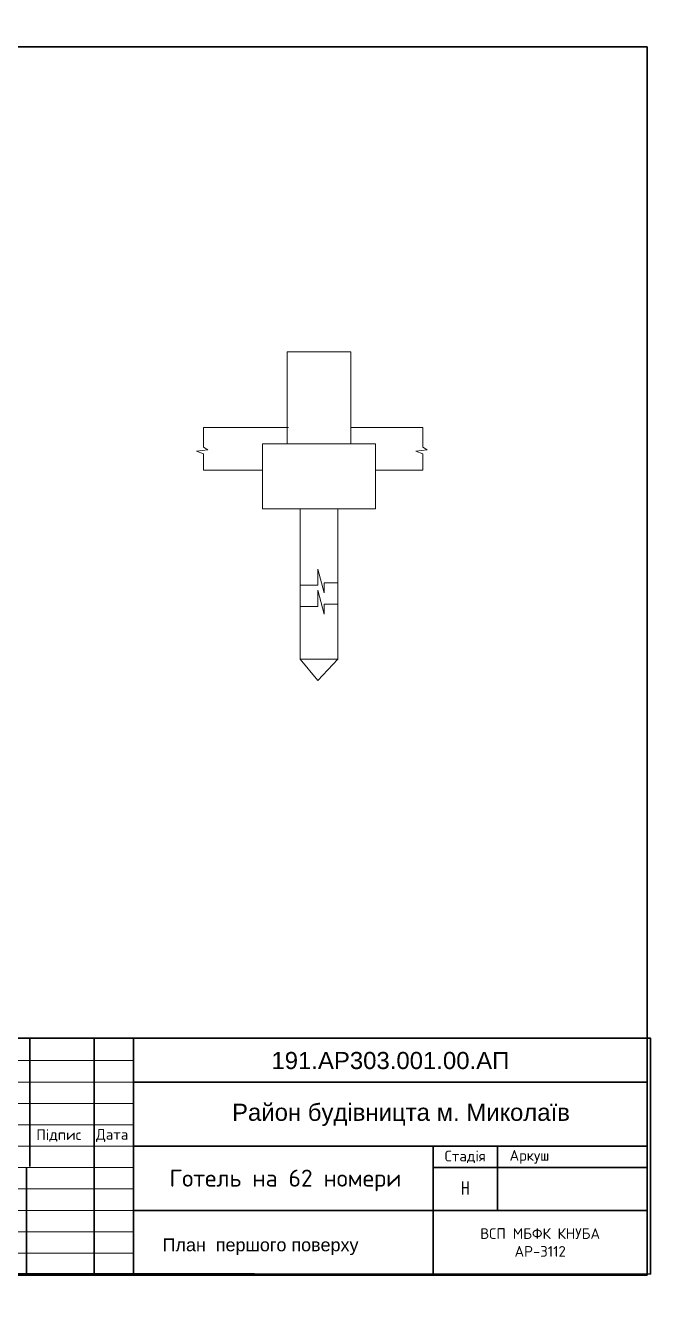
# Model space of a CAD drawing. Header units: millimetres. Extents: x -689206 to 4969298, y -1019800 to 703299.
# Drawn here: x 993201 to 1038240, y -402920 to -313889 of the extents above; entities that cross this region are included whole.
import ezdxf

# ---------------------------------------------------------------- set-up
doc = ezdxf.new("R2010")
doc.units = ezdxf.units.MM
doc.layers.add('внешняярамка', color=7, linetype='Continuous', lineweight=5, plot=False)
doc.layers.add('РАЗМЕРЫ', color=7, linetype='Continuous', lineweight=9)
doc.layers.add('Штамп', color=7, linetype='Continuous', lineweight=5)
doc.styles.get("Standard").update_dxf_attribs({"font": 'arial.ttf'})
doc.styles.add('Аннотативный', font='isocteur.ttf', dxfattribs={"width": 0.7, "height": 250})

msp = doc.modelspace()

# ---------------------------------------------------------------- linework, layer by layer
at = {"layer": 'внешняярамка', "lineweight": 5, "ltscale": 50, "const_width": 3}
msp.add_lwpolyline([(912340, -402918.3), (1038238.7, -402918.3), (1038238.7, -313890), (912340, -313890), (912340, -402918.3)], dxfattribs=at)
at = {"layer": 'РАЗМЕРЫ', "lineweight": 5, "ltscale": 35}
for p, q in [((1015996, -336747.9), (1011523.6, -336747.9)), ((1011523.6, -336747.9), (1011523.6, -339596.7)), ((1015996, -342052.2), (1015996, -336747.9)), ((1011523.6, -339596.7), (1011523.6, -343192.2)), ((1015996, -343192.2), (1015996, -339596.7)), ((1011623.2, -342052.2), (1005679.2, -342052.2)), ((1005679.2, -343426), (1005679.2, -342052.2)), ((1021036.4, -342052.2), (1015996, -342052.2)), ((1021035.6, -343426), (1021035.6, -342052.2)), ((1005193, -343708), (1005986.3, -343603.2)), ((1005986.3, -343603.2), (1005679.2, -343426)), ((1009813.6, -347752.3), (1009813.6, -343192.2)), ((1009813.6, -343192.2), (1012444.4, -343192.2)), ((1015075.2, -343192.2), (1012444.4, -343192.2)), ((1013759.8, -343192.2), (1015996, -343192.2)), ((1017706.1, -343192.2), (1015075.2, -343192.2)), ((1017706.1, -347752.3), (1017706.1, -343192.2)), ((1020549.3, -343708), (1021342.7, -343603.2)), ((1021342.7, -343603.2), (1021035.6, -343426)), ((1005680, -343887.6), (1005193, -343708)), ((1005680, -345033.8), (1005680, -343887.6)), ((1021036.4, -343887.6), (1020549.3, -343708)), ((1021036.4, -345033.8), (1021036.4, -343887.6)), ((1005680, -345033.8), (1009813.6, -345033.8)), ((1017706.1, -345033.8), (1021036.4, -345033.8)), ((1012444.4, -347752.3), (1009813.6, -347752.3)), ((1015075.2, -347752.3), (1012444.4, -347752.3)), ((1012444.4, -347752.3), (1012444.4, -356521.7)), ((1015075.2, -356521.7), (1015075.2, -347752.3)), ((1015075.2, -347752.3), (1017706.1, -347752.3)), ((1013672.1, -353101.7), (1013672.1, -351961.6)), ((1013672.1, -351961.6), (1014110.6, -353627.8)), ((1012444.4, -353101.7), (1013672.1, -353101.7)), ((1013672.1, -354592.5), (1013672.1, -353452.4)), ((1013672.1, -353452.4), (1014110.6, -355118.6)), ((1014110.6, -353627.8), (1014110.6, -352926.3)), ((1014110.6, -352926.3), (1015075.2, -352926.3)), ((1012444.4, -354592.5), (1013672.1, -354592.5)), ((1014110.6, -355118.6), (1014110.6, -354417.1)), ((1014110.6, -354417.1), (1015075.2, -354417.1)), ((1012444.4, -358275.6), (1012444.4, -356521.7)), ((1015075.2, -356521.7), (1015075.2, -358275.6)), ((1012444.4, -358275.6), (1013672.1, -359766.4)), ((1015075.2, -358275.6), (1012444.4, -358275.6)), ((1013672.1, -359766.4), (1015075.2, -358275.6))]:
    msp.add_line(p, q, dxfattribs=at)
at = {"layer": 'Штамп'}
for p, q in [((1000775.2, -387892.2), (981294.4, -387892.2)), ((1000775.2, -390889.3), (981294.4, -390889.3))]:
    msp.add_line(p, q, dxfattribs=at)
at = {"layer": 'Штамп', "lineweight": 30}
for points in [[(918335.2, -401419.5), (1036739.9, -401419.5), (1036739.9, -315388.8), (918335.2, -315388.8)], [(1036967.2, -401343.8), (981521.7, -401303.2), (981521.7, -384819.4), (1036967.3, -384819.4)]]:
    msp.add_lwpolyline(points, close=True, dxfattribs=at)
for points in [[(993510, -384819.4), (993510, -393810.6)], [(998005.5, -384819.4), (998005.5, -401315.3)], [(1000775.2, -384895.2), (1000775.2, -401393.2)], [(1036739.9, -387892.2), (1000775.2, -387892.2)], [(1036739.9, -392387.8), (1000775.2, -392387.8)], [(1021754.6, -401379), (1021754.6, -392387.8)], [(1021754.6, -392387.8), (1036739.9, -392387.8)], [(1026250.2, -392387.8), (1026250.2, -396883.4)], [(993282.6, -393886.4), (993277.1, -401387.8)], [(1036739.9, -393886.4), (1021754.6, -393886.4)], [(1036739.9, -396883.4), (1000775.2, -396883.4)]]:
    msp.add_lwpolyline(points, dxfattribs=at)
at = {"layer": 'Штамп'}
for points in [[(981294.4, -386393.7), (1000775.2, -386393.7)], [(981294.4, -389390.8), (1000775.2, -389390.8)], [(981294.4, -392387.8), (1000775.2, -392387.8)], [(981294.4, -393886.4), (1000775.2, -393886.4)], [(981294.4, -395384.9), (1000775.2, -395384.9)], [(981294.4, -396883.4), (1000775.2, -396883.4)], [(981294.4, -398381.9), (1000775.2, -398381.9)], [(1000775.2, -399880.5), (981294.4, -399880.5)]]:
    msp.add_lwpolyline(points, dxfattribs=at)

# ---------------------------------------------------------------- texts
for s, width, heights, insert, char_height, attachment_point in [('191.АР303.001.00.АП', 35964.662, [0], (1018757.6, -386393.7), 1198.822, 5), ('Район будівницта м. Миколаїв', 36847.409, [0], (1019500.4, -390192.6), 1198.822, 5), ('\\pxqc;{\\fISOCPEUR|b0|i0|c204|p34;Підпис}', 4495.583, [0], (995530.4, -391638.6), 749.264, 5), ('\\pxqc;{\\fISOCPEUR|b0|i0|c204|p34;Дата}', 2997.055, [0], (999276.7, -391638.6), 749.264, 5), ('\\pxqc;{\\fISOCPEUR|b0|i0|c204|p34;Стадія}', 4495.583, [0], (1024002.4, -393137.1), 749.264, 5), ('\\pxqc;{\\fISOCPEUR|b0|i0|c204|p34;Аркуш}', 4495.583, [0], (1028498, -393137.1), 749.264, 5), ('\\pxqc;{\\fISOCPEUR|b0|i0|c204|p34;Готель на 62 номери}', 20814.086, [0], (1011407.3, -394784.9), 1198.822, 5), ('\\pxqc;План  першого поверху', 17450.903, [3556.5], (1009666.9, -399432.2), 899.276, 5), ('\\pxqc;{\\fISOCPEUR|b0|i0|c204|p34;ВСП МБФК КНУБА^JАР-3112}', 14985.276, [0], (1036739.9, -399131.2), 749.264, 6)]:
    msp.add_mtext_dynamic_manual_height_columns(s, width=width, gutter_width=3746.3, heights=heights, dxfattribs=dict(at, insert=insert, char_height=char_height, attachment_point=attachment_point))
at = {"layer": 'Штамп', "insert": (1026250.2, -395314), "char_height": 915.67, "width": 4495.583, "attachment_point": 6, "style": 'Аннотативный'}
msp.add_mtext('\\pxqc;Н', dxfattribs=at)

doc.saveas('drawing.dxf')
